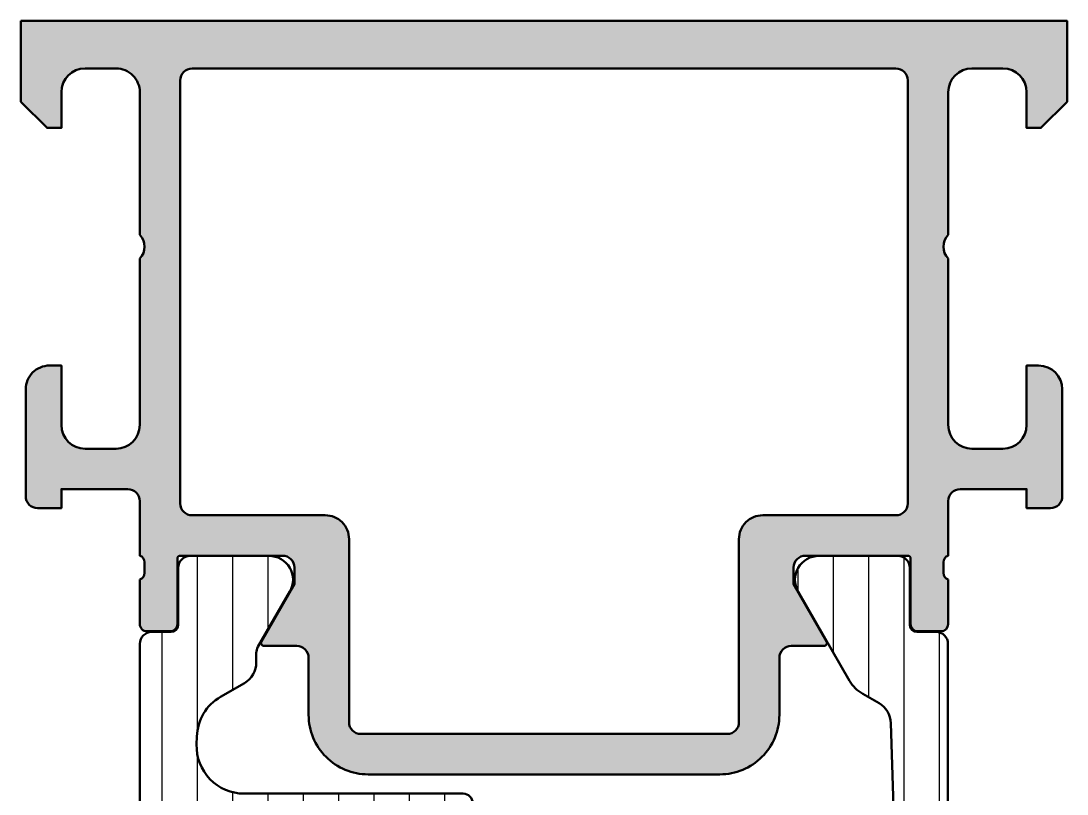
# Model space of a CAD drawing. Extents: x 0 to 69, y 0 to 85.
# Drawn here: x 0 to 44, y 52.47 to 85 of the extents above; entities that cross this region are included whole.
import ezdxf

# ---------------------------------------------------------------- set-up
doc = ezdxf.new("R2010")
doc.units = 0
for name, color, linetype, lineweight in [('0S-Alu contour', 7, 'Continuous', 50), ('0S-Alu hatch', 252, 'Continuous', 25), ('0S-Plastic contour', 254, 'Continuous', 50), ('0S-Plastic hatch', 253, 'Continuous', 25)]:
    doc.layers.add(name, color=color, linetype=linetype, lineweight=lineweight)
pattern_1 = [(90, (0, 0), (-1.4859, 0), [])]

# ---------------------------------------------------------------- blocks, each defined once
blk = doc.blocks.new('398040__6020BA65_2A83_4457_8F2D_EB3B92B0BAE5_')
at = {"layer": '0S-Alu hatch'}
h = blk.add_hatch(color=256, dxfattribs=at)
edge = h.paths.add_edge_path()
edge.add_line((-2.864e-13, 85), (-1.4232e-12, 81.60000610351605))
edge.add_line((-1.4232e-12, 81.60000610351605), (1.099998474120693, 80.50000000000014))
edge.add_line((1.099998474120693, 80.50000000000014), (1.699996948241673, 80.50000000000011))
edge.add_line((1.699996948241673, 80.50000000000011), (1.699996948241332, 82.00012054488425))
edge.add_ellipse((2.700002467839544, 82.00011502528508), major_axis=(-1.000005519613444, 0), ratio=1, start_angle=270.00031624785845, end_angle=359.99968375205344, ccw=False)
edge.add_line((2.699996948242696, 83.00012054488329), (3.999992370593784, 83.00012054488323))
edge.add_ellipse((4.000007629510403, 82.0001281744037), major_axis=(-0.9999923705959503, 0), ratio=1, start_angle=179.9991257291162, end_angle=270.0008742781925, ccw=False)
edge.add_line((4.999999999989937, 82.00011291561464), (4.999992370604416, 75.99999995296697))
edge.add_ellipse((4.475044790372344, 75.50000761257805), major_axis=(-0.7249567590133354, 0), ratio=1, start_angle=136.3947622149098, end_angle=223.6052377851352, ccw=False)
edge.add_line((4.999992370604811, 75.00001527218951), (5.00004565715727, 67.99999972534704))
edge.add_ellipse((3.999986859427732, 68.00005852307638), major_axis=(-1.000058799458022, 0), ratio=1, start_angle=90.00336866361368, end_angle=179.996631336242, ccw=False)
edge.add_line((4.00004565715622, 66.99999972534683), (2.699996829031845, 66.99999972534735))
edge.add_ellipse((2.700084345714421, 68.00008712281036), major_axis=(-1.000087401292255, 0), ratio=1, start_angle=0.0050070680665044165, end_angle=89.99498610166631, ccw=False)
edge.add_line((1.699996948240991, 67.99999972534886), (1.69999694824136, 70.50001525878903))
edge.add_line((1.69999694824136, 70.50001525878903), (1.199996948231242, 70.50001525878886))
edge.add_arc((1.199974059184862, 69.5000381462446), 0.9999771128062166, 89.99868852422922, 180.0034971356453)
edge.add_line((0.1999969482413325, 69.4999771111102), (0.2000579833977816, 64.99999972534707))
edge.add_arc((0.7000272427773595, 64.99997661371029), 0.4999692599137589, 179.9973514386468, 270.0035228322613)
edge.add_line((0.7000579833982634, 64.50000735474157), (1.700057983397468, 64.49999972534715))
edge.add_line((1.700057983397468, 64.49999972534715), (1.700057983397468, 65.29999514771066))
edge.add_line((1.700057983397468, 65.29999514771066), (4.500045657157473, 65.29999514771058))
edge.add_ellipse((4.500045657157524, 64.79999514771072), major_axis=(-0.4999999999998579, 0), ratio=1, start_angle=180, end_angle=270.0000000000059, ccw=False)
edge.add_line((5.000045657157384, 64.79999514771072), (5.000045657156929, 62.50033720962844))
edge.add_ellipse((4.921209210613878, 62.23281661763532), major_axis=(-0.2788950563274366, 0), ratio=1, start_angle=178.8354106259032, end_angle=253.5801235805063, ccw=False)
edge.add_line((5.20004665715693, 62.22714820963695), (5.20004665715693, 61.77355420963696))
edge.add_ellipse((4.921178561513758, 61.76789355015989), major_axis=(-0.2789255417371534, 0), ratio=1, start_angle=106.42459455535459, end_angle=181.1628700728881, ccw=False)
edge.add_line((5.000045657156928, 61.50035020963695), (5.000045657156929, 59.62033920962844))
edge.add_arc((5.300045657156934, 59.62033920962844), 0.3000000000000043, 180, 270.0000000000002)
edge.add_line((5.300045657156935, 59.32033920962844), (6.280019976199707, 59.32033920962844))
edge.add_arc((6.280019976199712, 59.62033920962845), 0.3000000000000043, 269.9999999999992, 360)
edge.add_line((6.580019976199716, 59.62033920962845), (6.580019976199716, 62.38033720962843))
edge.add_ellipse((6.700019976199295, 62.38033720962842), major_axis=(-0.1199999999995791, 0), ratio=1, start_angle=270.00000000000256, end_angle=360, ccw=False)
edge.add_line((6.70001997619929, 62.500337209628), (11.00000261852568, 62.50034669530624))
edge.add_ellipse((11.00001293863619, 62.00035701541654), major_axis=(-0.4999896799961939, 0), ratio=1, start_angle=179.9988173780284, end_angle=270.0011826219621, ccw=False)
edge.add_line((11.50000261852588, 62.00034669530595), (11.50000261852565, 61.30034974706417))
edge.add_line((11.50000261852565, 61.30034974706417), (10.11175798961977, 58.89582399022776))
edge.add_arc((10.23871903248034, 58.83914027023604), 0.1390401039856604, 155.9408883990601, 266.6087467658954)
edge.add_line((10.23049425670953, 58.70034364354842), (11.60000261852061, 58.70034364354841))
edge.add_ellipse((11.60000261852538, 58.20034364354854), major_axis=(-0.4999999999998721, 0), ratio=1, start_angle=180, end_angle=270.0000000005459, ccw=False)
edge.add_line((12.10000261852525, 58.20034364354854), (12.10000261852584, 55.80003967285242))
edge.add_arc((14.60000261852626, 55.8000396728522), 2.500000000000415, 180, 270.0000000000001)
edge.add_line((14.60000261852626, 53.30003967285178), (29.39988079070945, 53.30003967285211))
edge.add_arc((29.39988079070946, 55.80003967285222), 2.500000000000113, 269.9999999999998, 360)
edge.add_line((31.89988079070957, 55.80003967285222), (31.89988079070957, 58.20034364354868))
edge.add_ellipse((32.39988079070874, 58.20034364354857), major_axis=(-0.4999999999991687, 0), ratio=1, start_angle=269.99999999941866, end_angle=360, ccw=False)
edge.add_line((32.39988079071381, 58.70034364354774), (33.76938915252612, 58.70034364354774))
edge.add_arc((33.76116437675487, 58.83914027023583), 0.1390401039861504, 273.3912532342744, 384.0591116010899)
edge.add_line((33.88812541961574, 58.89582399022808), (32.49988079070949, 61.30034974706317))
edge.add_line((32.49988079070949, 61.30034974706317), (32.49988079070971, 62.00034669530556))
edge.add_ellipse((32.99987047059949, 62.00035701541648), major_axis=(-0.4999896799962792, 0), ratio=1, start_angle=-90.00118262192979, end_angle=0.0011826219716795094, ccw=False)
edge.add_line((32.99988079070971, 62.50034669530625), (37.29994720928374, 62.5003372094434))
edge.add_ellipse((37.29994720928374, 62.38038557645545), major_axis=(-0.1199516329879557, 0), ratio=1, start_angle=180, end_angle=270.0000000000034, ccw=False)
edge.add_line((37.4198988422717, 62.38038557645545), (37.41989884227171, 59.62038757645546))
edge.add_arc((37.71989884227172, 59.62038757645546), 0.3000000000000078, 180, 269.9999999999986)
edge.add_line((37.71989884227171, 59.32038757645544), (38.6998731613145, 59.32038757645544))
edge.add_arc((38.6998731613145, 59.62038757645544), 0.3000000000000043, 270, 360)
edge.add_line((38.99987316131451, 59.62038757645544), (38.9998731613145, 61.50039857646396))
edge.add_ellipse((39.07874025695769, 61.7679419169869), major_axis=(-0.2789255417371639, 0), ratio=1, start_angle=-1.1628700728853119, end_angle=73.57540544464138, ccw=False)
edge.add_line((38.7998721613145, 61.77360257646395), (38.7998721613145, 62.22719657646395))
edge.add_ellipse((39.07870960785755, 62.2328649844623), major_axis=(-0.2788950563274373, 0), ratio=1, start_angle=-73.58012358050769, end_angle=1.1645893740924862, ccw=False)
edge.add_line((38.99987316131451, 62.50038557645543), (38.9998731613153, 64.79999514771055))
edge.add_ellipse((39.49987316131544, 64.79999514771055), major_axis=(-0.500000000000135, 0), ratio=1, start_angle=270.00000000000324, end_angle=360, ccw=False)
edge.add_line((39.4998731613154, 65.29999514771069), (42.29986083507475, 65.29999514771077))
edge.add_line((42.29986083507475, 65.29999514771077), (42.29986083507475, 64.49999972534715))
edge.add_line((42.29986083507475, 64.49999972534715), (43.29986083507475, 64.50000735474154))
edge.add_arc((43.29989157569523, 64.99997661370998), 0.4999692599134721, 269.9964771677871, 360.0026485613531)
edge.add_line((43.79986083507453, 64.999999725347), (43.79992187023077, 69.49999972534692))
edge.add_arc((42.79983439966161, 69.49991225477811), 1.000087474394374, 0.0050112559646679, 89.99498874390596)
edge.add_line((42.79992187023077, 70.49999972534727), (42.29992187023078, 70.49999972534727))
edge.add_line((42.29992187023078, 70.49999972534727), (42.29992187023066, 67.9999997253475))
edge.add_ellipse((41.29983447275747, 68.00008712280992), major_axis=(-1.000087401292012, 0), ratio=1, start_angle=90.00501389832652, end_angle=179.994992931788, ccw=False)
edge.add_line((41.29992198943992, 66.99999972534715), (39.99987316131541, 66.99999972534738))
edge.add_ellipse((39.99993195904422, 68.0000585230764), major_axis=(-1.000058799457524, 0), ratio=1, start_angle=0.0033686637580103707, end_angle=89.99663133636778, ccw=False)
edge.add_line((38.99987316131518, 67.99999972534539), (38.99987316131518, 74.99999972534727))
edge.add_ellipse((39.52471250163372, 75.49999972534727), major_axis=(-0.7248836686986376, 0), ratio=1, start_angle=-43.611576736303675, end_angle=43.611576736303675, ccw=False)
edge.add_line((38.99987316131518, 75.99999972534727), (38.99987316131529, 82.00043483925435))
edge.add_ellipse((39.99992797000294, 82.00038766035017), major_axis=(-1.000054809800514, 0), ratio=1, start_angle=270.0031401344282, end_angle=359.997296995918, ccw=False)
edge.add_line((39.99987316131435, 83.00044246864876), (41.29992198944009, 83.00044246864852))
edge.add_ellipse((41.29983554382432, 82.0003561415644), major_axis=(-1.000086330820219, 0), ratio=1, start_angle=180.0053828449331, end_angle=269.9950474586097, ccw=False)
edge.add_line((42.299921870231, 82.00045009804211), (42.29992187023066, 80.49999257278967))
edge.add_line((42.29992187023066, 80.49999257278967), (42.89989745616896, 80.49999257278986))
edge.add_line((42.89989745616896, 80.49999257278986), (43.9998730468788, 81.59996792030879))
edge.add_line((43.9998730468788, 81.59996792030879), (43.99987304687894, 85.00000000000033))
edge.add_line((43.99987304687894, 85.00000000000033), (-2.842e-13, 85))
edge = h.paths.add_edge_path()
edge.add_ellipse((7.199995422595177, 82.50000305175816), major_axis=(-0.5000000002325466, 0), ratio=1, start_angle=269.99825147215273, end_angle=360, ccw=False)
edge.add_line((7.200010681379181, 83.00000305175784), (36.7998579025263, 83.00000305175809))
edge.add_ellipse((36.79985516165834, 82.50000031089014), major_axis=(-0.500002740875468, 0), ratio=1, start_angle=180.0003140784808, end_angle=269.9996859213895, ccw=False)
edge.add_line((37.2998579025263, 82.50000305175763), (37.29985790252607, 64.70034974706374))
edge.add_ellipse((36.7998579025259, 64.70034974706374), major_axis=(-0.5000000000001706, 0), ratio=1, start_angle=90.00000000000648, end_angle=180, ccw=False)
edge.add_line((36.79985790252596, 64.20034974706357), (31.19988536834631, 64.20034974706414))
edge.add_arc((31.19988332118248, 63.20035179422808), 0.9999979528381494, 89.99988270591233, 180.0001172937092)
edge.add_line((30.19988536834643, 63.20034974706402), (30.19986248016272, 55.49999694824267))
edge.add_ellipse((29.69985174797916, 55.50003819936842), major_axis=(-0.5000107338851818, 0), ratio=1, start_angle=90.00210403669172, end_angle=179.99527307066, ccw=False)
edge.add_line((29.69987010955725, 55.00002746582038), (14.30001329967825, 55.00002746582048))
edge.add_ellipse((14.30003166125646, 55.50003819936842), major_axis=(-0.5000107338850684, 0), ratio=1, start_angle=0.004726929340108654, end_angle=89.99789596329549, ccw=False)
edge.add_line((13.80002092907301, 55.49999694824226), (13.79999804088919, 63.20034974707034))
edge.add_arc((12.80000008805296, 63.20035179422757), 0.99999795283832, 359.9998827062908, 450.0001172940974)
edge.add_line((12.79999804088896, 64.2003497470638), (7.19999542236229, 64.2003497470638))
edge.add_ellipse((7.199995422362404, 64.70034974706368), major_axis=(-0.4999999999998864, 0), ratio=1, start_angle=0, end_angle=89.99999999998698, ccw=False)
edge.add_line((6.699995422362517, 64.70034974706368), (6.699995422362631, 82.50000305175816))
at = {"layer": '0S-Alu contour', "color": 7}
for points in [[(-2.864e-13, 85), (-1.4232e-12, 81.60000610351605), (1.099998474120693, 80.50000000000014), (1.699996948241673, 80.50000000000011), (1.699996948241332, 82.00012054488425)], [(42.299921870231, 82.00045009804211), (42.29992187023066, 80.49999257278967), (42.89989745616896, 80.49999257278986), (43.9998730468788, 81.59996792030879), (43.99987304687894, 85.00000000000033), (-2.864e-13, 85)], [(2.699996948242696, 83.00012054488329), (3.999992370593784, 83.00012054488323)], [(7.200010681379181, 83.00000305175784), (36.7998579025263, 83.00000305175809)], [(39.99987316131435, 83.00044246864876), (41.29992198944009, 83.00044246864852)], [(6.699995422362517, 64.70034974706368), (6.699995422362631, 82.50000305175816)], [(37.2998579025263, 82.50000305175763), (37.29985790252607, 64.70034974706374)], [(4.999999999989937, 82.00011291561464), (4.999992370604416, 75.99999995296697)], [(38.99987316131518, 75.99999972534727), (38.99987316131529, 82.00043483925435)], [(4.999992370604811, 75.00001527218951), (5.00004565715727, 67.99999972534704)], [(38.99987316131518, 67.99999972534539), (38.99987316131518, 74.99999972534727)], [(1.699996948240991, 67.99999972534886), (1.69999694824136, 70.50001525878903), (1.199996948231242, 70.50001525878886)], [(42.79992187023077, 70.49999972534727), (42.29992187023078, 70.49999972534727), (42.29992187023066, 67.9999997253475)], [(0.1999969482413325, 69.4999771111102), (0.2000579833977816, 64.99999972534707)], [(43.79986083507453, 64.999999725347), (43.79992187023077, 69.49999972534692)], [(4.00004565715622, 66.99999972534683), (2.699996829031845, 66.99999972534735)], [(41.29992198943992, 66.99999972534715), (39.99987316131541, 66.99999972534738)], [(0.7000579833982634, 64.50000735474157), (1.700057983397468, 64.49999972534715), (1.700057983397468, 65.29999514771066), (4.500045657157473, 65.29999514771058)], [(39.4998731613154, 65.29999514771069), (42.29986083507475, 65.29999514771077), (42.29986083507475, 64.49999972534715), (43.29986083507475, 64.50000735474154)], [(5.000045657157384, 64.79999514771072), (5.000045657156929, 62.50033720962844)], [(38.99987316131451, 62.50038557645543), (38.9998731613153, 64.79999514771055)], [(12.79999804088896, 64.2003497470638), (7.19999542236229, 64.2003497470638)], [(36.79985790252596, 64.20034974706357), (31.19988536834631, 64.20034974706414)], [(13.80002092907301, 55.49999694824226), (13.79999804088919, 63.20034974707034)], [(30.19988536834643, 63.20034974706402), (30.19986248016272, 55.49999694824267)], [(6.70001997619929, 62.500337209628), (11.00000261852568, 62.50034669530624)], [(32.99988079070971, 62.50034669530625), (37.29994720928374, 62.5003372094434)], [(5.20004665715693, 62.22714820963695), (5.20004665715693, 61.77355420963696)], [(6.580019976199716, 59.62033920962845), (6.580019976199716, 62.38033720962843)], [(37.4198988422717, 62.38038557645545), (37.41989884227171, 59.62038757645546)], [(38.7998721613145, 61.77360257646395), (38.7998721613145, 62.22719657646395)], [(11.50000261852588, 62.00034669530595), (11.50000261852565, 61.30034974706417), (10.11175798961977, 58.89582399022776)], [(33.88812541961574, 58.89582399022808), (32.49988079070949, 61.30034974706317), (32.49988079070971, 62.00034669530556)], [(5.000045657156928, 61.50035020963695), (5.000045657156929, 59.62033920962844)], [(38.99987316131451, 59.62038757645544), (38.9998731613145, 61.50039857646396)], [(5.300045657156935, 59.32033920962844), (6.280019976199707, 59.32033920962844)], [(37.71989884227171, 59.32038757645544), (38.6998731613145, 59.32038757645544)], [(10.23049425670953, 58.70034364354842), (11.60000261852061, 58.70034364354841)], [(32.39988079071381, 58.70034364354774), (33.76938915252612, 58.70034364354774)], [(12.10000261852525, 58.20034364354854), (12.10000261852584, 55.80003967285242)], [(31.89988079070957, 55.80003967285222), (31.89988079070957, 58.20034364354868)], [(29.69987010955725, 55.00002746582038), (14.30001329967825, 55.00002746582048)], [(14.60000261852626, 53.30003967285178), (29.39988079070945, 53.30003967285211)]]:
    blk.add_lwpolyline(points, dxfattribs=at)
at = {"layer": '0S-Alu contour', "color": 7, "extrusion": (0, 0, -1)}
for centre, radius, start, end in [((-2.700002467839544, 82.00011502528508), 1.000005519613444, 0.0003162479465275, 89.99968375214156), ((-4.000007629510403, 82.0001281744037), 0.9999923705959503, 89.99912572180752, 180.0008742708838), ((-7.199995422595177, 82.50000305175816), 0.5000000002325466, 0, 90.00174852784727), ((-36.79985516165834, 82.50000031089014), 0.500002740875468, 90.00031407861044, 179.9996859215192), ((-39.99992797000294, 82.00038766035017), 1.000054809800514, 0.0027030040819815, 89.9968598655718), ((-41.29983554382432, 82.0003561415644), 1.000086330820219, 90.00495254139032, 179.9946171550669), ((-4.475044790372344, 75.50000761257805), 0.7249567590133354, 136.3947622148648, 223.6052377850902), ((-39.52471250163372, 75.49999972534727), 0.7248836686986376, 316.3884232636963, 43.61157673630372), ((-2.700084345714421, 68.00008712281036), 1.000087401292255, 270.0050138983338, 359.9949929319335), ((-3.999986859427732, 68.00005852307638), 1.000058799458022, 180.003368663758, 269.9966313363863), ((-39.99993195904422, 68.0000585230764), 1.000058799457524, 270.0033686636322, 359.996631336242), ((-41.29983447275747, 68.00008712280992), 1.000087401292012, 180.0050070682121, 269.9949861016735), ((-4.500045657157524, 64.79999514771072), 0.4999999999998579, 89.9999999999941, 180), ((-39.49987316131544, 64.79999514771055), 0.500000000000135, 0, 89.99999999999675), ((-7.199995422362404, 64.70034974706368), 0.4999999999998864, 270.000000000013, 0), ((-36.7998579025259, 64.70034974706374), 0.5000000000001706, 180, 269.9999999999935), ((-4.921209210613878, 62.23281661763532), 0.2788950563274366, 106.4198764194937, 181.1645893740969), ((-6.700019976199295, 62.38033720962842), 0.1199999999995791, 0, 89.99999999999746), ((-11.00001293863619, 62.00035701541654), 0.4999896799961939, 89.99881737803791, 180.0011826219717), ((-32.99987047059949, 62.00035701541648), 0.4999896799962792, 359.9988173780283, 90.00118262192973), ((-37.29994720928374, 62.38038557645545), 0.1199516329879557, 89.99999999999662, 180), ((-39.07870960785755, 62.2328649844623), 0.2788950563274373, 358.8354106259075, 73.58012358050784), ((-4.921178561513758, 61.76789355015989), 0.2789255417371534, 178.8371299271119, 253.5754054446454), ((-39.07874025695769, 61.7679419169869), 0.2789255417371639, 286.4245945553586, 1.162870072885284), ((-11.60000261852538, 58.20034364354854), 0.4999999999998721, 89.99999999945408, 180), ((-32.39988079070874, 58.20034364354857), 0.4999999999991687, 0, 90.00000000058134), ((-14.30003166125646, 55.50003819936842), 0.5000107338850684, 270.0021040367046, 359.9952730706599), ((-29.69985174797916, 55.50003819936842), 0.5000107338851818, 180.0047269293401, 269.9978959633083)]:
    blk.add_arc(centre, radius, start, end, dxfattribs=at)
at = {"layer": '0S-Alu contour', "color": 7}
for centre, radius, start, end in [((1.199974059184862, 69.5000381462446), 0.9999771128062166, 89.99868852422922, 180.0034971356453), ((42.79983439966161, 69.49991225477811), 1.000087474394374, 0.0050112559646679, 89.99498874390596), ((0.7000272427773595, 64.99997661371029), 0.4999692599137589, 179.9973514386468, 270.0035228322613), ((43.29989157569523, 64.99997661370998), 0.4999692599134721, 269.9964771677871, 0.0026485613531484), ((12.80000008805296, 63.20035179422757), 0.99999795283832, 359.9998827062908, 90.00011729409745), ((31.19988332118248, 63.20035179422808), 0.9999979528381494, 89.99988270591233, 180.0001172937092), ((5.300045657156934, 59.62033920962844), 0.3000000000000043, 180, 270.0000000000002), ((6.280019976199712, 59.62033920962845), 0.3000000000000043, 269.9999999999992, 0), ((37.71989884227172, 59.62038757645546), 0.3000000000000078, 180, 269.9999999999986), ((38.6998731613145, 59.62038757645544), 0.3000000000000043, 270, 0), ((10.23871903248034, 58.83914027023604), 0.1390401039856604, 155.9408883990601, 266.6087467658954), ((33.76116437675487, 58.83914027023583), 0.1390401039861504, 273.3912532342744, 24.05911160108992), ((14.60000261852626, 55.8000396728522), 2.500000000000415, 180, 270.0000000000001), ((29.39988079070946, 55.80003967285222), 2.500000000000113, 269.9999999999998, 0)]:
    blk.add_arc(centre, radius, start, end, dxfattribs=at)
blk = doc.blocks.new('284163__F0127021_EF2B_4095_845A_8670857A1B59___9968246D_8E7E_4CDA_9876_4499AE1CEB88_')
at = {"layer": '0S-Plastic hatch'}
h = blk.add_hatch(dxfattribs=at)
h.set_pattern_fill('ANSI31', color=256, scale=0.4680000000000001, angle=45, style=0)
h.set_pattern_definition(pattern_1)
edge = h.paths.add_edge_path()
edge.add_line((4.999999865729204, 58.79000252316285), (4.999999865729233, 26.20999652316279))
edge.add_arc((5.499999865729233, 26.20999652316279), 0.5, 180, 270.000000000008)
edge.add_line((5.499999865729302, 25.7099965231628), (6.320332538986775, 25.70999652316291))
edge.add_ellipse((6.320332538986773, 25.40999652316284), major_axis=(-0.3000000000000718, 0), ratio=1, start_angle=180, end_angle=269.99999999999955, ccw=False)
edge.add_line((6.620332538986843, 25.4099965231629), (6.619997909680677, 23.00999814022659))
edge.add_arc((7.119993887119363, 23.0099955006016), 0.4999959774456543, 179.9996975182267, 270.0003024811965)
edge.add_line((7.119996526744529, 22.50999952316291), (10.43515921356069, 22.50999952316291))
edge.add_arc((10.44703665664057, 23.50992898384783), 0.9999999999998763, 269.3194566383534, 389.9999965993499)
edge.add_line((11.31306209010117, 24.00992893244696), (9.96698714899888, 26.34139944080403))
edge.add_ellipse((10.39999986572923, 26.59139941510356), major_axis=(-0.4999999999999647, 0), ratio=1, start_angle=0, end_angle=29.999996599342182, ccw=False)
edge.add_line((9.899999865729272, 26.59139941510356), (9.899999865729239, 26.81001225224292))
edge.add_ellipse((10.09999986572921, 26.81001225224294), major_axis=(-0.1999999999999709, 0), ratio=1, start_angle=269.9999999999949, end_angle=360, ccw=False)
edge.add_line((10.09999986572923, 27.01001225224291), (18.59999986572925, 27.01001225224285))
edge.add_arc((18.59999986572927, 27.41001225224284), 0.3999999999999915, 269.999999999998, 449.9999999999979)
edge.add_line((18.59999986572928, 27.81001225224283), (16.59999986572934, 27.81001225224287))
edge.add_ellipse((16.59999986572936, 28.11001225224292), major_axis=(-0.3000000000000575, 0), ratio=1, start_angle=0, end_angle=89.99999999999733, ccw=False)
edge.add_line((16.2999998657293, 28.11001225224292), (16.29999986572921, 28.31001225224295))
edge.add_arc((15.99999986572925, 28.31001225224295), 0.2999999999999687, 0, 180)
edge.add_line((15.69999986572928, 28.31001225224295), (15.69999986572936, 28.11001225224305))
edge.add_ellipse((15.3999998657292, 28.11001225224297), major_axis=(-0.3000000000001641, 0), ratio=1, start_angle=90.00000000001262, end_angle=180, ccw=False)
edge.add_line((15.39999986572927, 27.81001225224281), (11.89999986572926, 27.81001225224289))
edge.add_ellipse((11.89999986572928, 28.11001225224292), major_axis=(-0.300000000000022, 0), ratio=1, start_angle=0, end_angle=89.99999999999773, ccw=False)
edge.add_line((11.59999986572925, 28.11001225224292), (11.59999986572914, 28.31001225224295))
edge.add_arc((11.29999986572916, 28.31001225224295), 0.2999999999999829, 0, 180)
edge.add_line((10.99999986572917, 28.31001225224295), (10.99999986572926, 28.11001225224299))
edge.add_ellipse((10.69999986572923, 28.11001225224294), major_axis=(-0.3000000000000256, 0), ratio=1, start_angle=90.00000000000807, end_angle=180, ccw=False)
edge.add_line((10.69999986572928, 27.81001225224292), (9.53589825052883, 27.81001225224295))
edge.add_ellipse((9.53589825052883, 28.01001225187438), major_axis=(-0.1999999996314337, 0), ratio=1, start_angle=59.999999999992326, end_angle=89.99999999999949, ccw=False)
edge.add_line((9.435898250713091, 27.8368071714367), (8.399095767422365, 28.43540523526808))
edge.add_ellipse((9.399095601993386, 30.16745612942993), major_axis=(-1.999999992277225, 0), ratio=1, start_angle=1.7229977105125158, end_angle=60.000005344612816, ccw=False)
edge.add_line((7.399999865729266, 30.10732122808704), (7.005380435765298, 42.13201461477187))
edge.add_ellipse((16.99999986570476, 42.46001225224361), major_axis=(-9.999999999975527, 0), ratio=1, start_angle=-1.8796251589934059, end_angle=1.8796251589981807, ccw=False)
edge.add_line((7.005380435765269, 42.78800988971453), (7.263154787083334, 50.7228120159902))
edge.add_ellipse((8.262616730079731, 50.69001225224301), major_axis=(-1.000000000000001, 0), ratio=1, start_angle=269.9999999999992, end_angle=358.12037484100546, ccw=False)
edge.add_line((8.262616730079746, 51.69001225224301), (10.69999986572928, 51.69001225224292))
edge.add_ellipse((10.69999986572929, 51.39001225224294), major_axis=(-0.2999999999999758, 0), ratio=1, start_angle=180, end_angle=270.000000000001, ccw=False)
edge.add_line((10.99999986572926, 51.39001225224298), (10.99999986572923, 51.19001225224295))
edge.add_arc((11.29999986572921, 51.19001225224293), 0.2999999999999829, 180, 360)
edge.add_line((11.5999998657292, 51.19001225224291), (11.5999998657292, 51.39001225224292))
edge.add_ellipse((11.89999986572914, 51.39001225224293), major_axis=(-0.2999999999999474, 0), ratio=1, start_angle=269.99999999999864, end_angle=360, ccw=False)
edge.add_line((11.89999986572915, 51.69001225224288), (15.39999986572941, 51.69001225224294))
edge.add_ellipse((15.39999986572941, 51.39001225224301), major_axis=(-0.299999999999919, 0), ratio=1, start_angle=180, end_angle=269.99999999999966, ccw=False)
edge.add_line((15.69999986572933, 51.39001225224303), (15.69999986572925, 51.19001225224291))
edge.add_arc((15.99999986572925, 51.19001225224292), 0.2999999999999989, 180, 360)
edge.add_line((16.29999986572925, 51.19001225224295), (16.2999998657293, 51.39001225224293))
edge.add_ellipse((16.59999986572927, 51.39001225224296), major_axis=(-0.2999999999999723, 0), ratio=1, start_angle=270.00000000000273, end_angle=360, ccw=False)
edge.add_line((16.59999986572926, 51.69001225224294), (18.59999986572926, 51.69001225224292))
edge.add_arc((18.59999986572926, 52.09001225224291), 0.3999999999999915, 270, 450)
edge.add_line((18.59999986572926, 52.4900122522429), (9.387861278028918, 52.49001225224285))
edge.add_ellipse((9.387861278028886, 54.49001225224287), major_axis=(-2.000000000000021, 0), ratio=1, start_angle=-1.8796251589948838, end_angle=90.00000000000091, ccw=False)
edge.add_line((7.388937392036075, 54.55561177973726), (7.39999986572921, 54.89270327639855))
edge.add_ellipse((9.399095609712665, 54.83256837482354), major_axis=(-2.000000000000051, 0), ratio=1, start_angle=299.99999465538883, end_angle=358.2770022894899, ccw=False)
edge.add_line((8.399095771280184, 56.56461927567352), (9.399999784945475, 57.14249134873941))
edge.add_arc((8.899999865729173, 58.00851679916437), 1.000000000000034, 299.9999946553925, 360)
edge.add_line((9.899999865729209, 58.0085167991644), (9.89999986572927, 58.40859963122224))
edge.add_ellipse((10.39999986572925, 58.40859963122217), major_axis=(-0.4999999999999823, 0), ratio=1, start_angle=330.0000034006561, end_angle=360, ccw=False)
edge.add_line((9.966987148998887, 58.65859960552171), (11.31306209010128, 60.9900701138788))
edge.add_arc((10.44703665664067, 61.49007006247796), 0.9999999999999021, 330.0000034006489, 450.6805433616456)
edge.add_line((10.43515921356081, 62.48999952316291), (7.119996526744409, 62.48999952316291))
edge.add_arc((7.119993887119246, 61.99000354572411), 0.499995977445768, 89.99969751880383, 180.0003024817733)
edge.add_line((6.619997909680446, 61.99000090609911), (6.62033253898673, 59.59000252316286))
edge.add_ellipse((6.320332538986723, 59.59000252316286), major_axis=(-0.3000000000000069, 0), ratio=1, start_angle=90.00000000001091, end_angle=180, ccw=False)
edge.add_line((6.32033253898678, 59.29000252316285), (5.4999998657292, 59.29000252316285))
edge.add_arc((5.499999865729202, 58.79000252316285), 0.5, 90.0000000000003, 180)
at = {"layer": '0S-Plastic contour', "color": 7}
for points in [[(10.43515921356081, 62.48999952316291), (7.119996526744409, 62.48999952316291)], [(6.619997909680446, 61.99000090609911), (6.62033253898673, 59.59000252316286)], [(9.966987148998887, 58.65859960552171), (11.31306209010128, 60.9900701138788)], [(6.32033253898678, 59.29000252316285), (5.4999998657292, 59.29000252316285)], [(4.999999865729204, 58.79000252316285), (4.999999865729233, 26.20999652316279)], [(9.899999865729209, 58.0085167991644), (9.89999986572927, 58.40859963122224)], [(8.399095771280184, 56.56461927567352), (9.399999784945475, 57.14249134873941)], [(7.388937392036075, 54.55561177973726), (7.39999986572921, 54.89270327639855)], [(18.59999986572926, 52.4900122522429), (9.387861278028918, 52.49001225224285)], [(8.262616730079746, 51.69001225224301), (10.69999986572928, 51.69001225224292)], [(11.89999986572915, 51.69001225224288), (15.39999986572941, 51.69001225224294)], [(16.59999986572926, 51.69001225224294), (18.59999986572926, 51.69001225224292)], [(10.99999986572926, 51.39001225224298), (10.99999986572923, 51.19001225224295)], [(11.5999998657292, 51.19001225224291), (11.5999998657292, 51.39001225224292)], [(15.69999986572933, 51.39001225224303), (15.69999986572925, 51.19001225224291)], [(16.29999986572925, 51.19001225224295), (16.2999998657293, 51.39001225224293)], [(7.005380435765269, 42.78800988971453), (7.263154787083334, 50.7228120159902)], [(7.399999865729266, 30.10732122808704), (7.005380435765298, 42.13201461477187)], [(9.435898250713091, 27.8368071714367), (8.399095767422365, 28.43540523526808)], [(10.99999986572917, 28.31001225224295), (10.99999986572926, 28.11001225224299)], [(11.59999986572925, 28.11001225224292), (11.59999986572914, 28.31001225224295)], [(15.69999986572928, 28.31001225224295), (15.69999986572936, 28.11001225224305)], [(16.2999998657293, 28.11001225224292), (16.29999986572921, 28.31001225224295)], [(10.69999986572928, 27.81001225224292), (9.53589825052883, 27.81001225224295)], [(15.39999986572927, 27.81001225224281), (11.89999986572926, 27.81001225224289)], [(18.59999986572928, 27.81001225224283), (16.59999986572934, 27.81001225224287)], [(10.09999986572923, 27.01001225224291), (18.59999986572925, 27.01001225224285)], [(9.899999865729272, 26.59139941510356), (9.899999865729239, 26.81001225224292)], [(11.31306209010117, 24.00992893244696), (9.96698714899888, 26.34139944080403)], [(5.499999865729302, 25.7099965231628), (6.320332538986775, 25.70999652316291)], [(6.620332538986843, 25.4099965231629), (6.619997909680677, 23.00999814022659)], [(7.119996526744529, 22.50999952316291), (10.43515921356069, 22.50999952316291)]]:
    blk.add_lwpolyline(points, dxfattribs=at)
for centre, radius, start, end in [((7.119993887119246, 61.99000354572411), 0.499995977445768, 89.99969751880383, 180.0003024817733), ((10.44703665664067, 61.49007006247796), 0.9999999999999021, 330.0000034006489, 90.6805433616456), ((5.499999865729202, 58.79000252316285), 0.5, 90.0000000000003, 180), ((8.899999865729173, 58.00851679916437), 1.000000000000034, 299.9999946553925, 0), ((18.59999986572926, 52.09001225224291), 0.3999999999999915, 270, 90), ((11.29999986572921, 51.19001225224293), 0.2999999999999829, 180, 0), ((15.99999986572925, 51.19001225224292), 0.2999999999999989, 180, 0), ((11.29999986572916, 28.31001225224295), 0.2999999999999829, 0, 180), ((15.99999986572925, 28.31001225224295), 0.2999999999999687, 0, 180), ((18.59999986572927, 27.41001225224284), 0.3999999999999915, 269.999999999998, 89.99999999999797), ((5.499999865729233, 26.20999652316279), 0.5, 180, 270.000000000008), ((10.44703665664057, 23.50992898384783), 0.9999999999998763, 269.3194566383534, 29.99999659934991), ((7.119993887119363, 23.0099955006016), 0.4999959774456543, 179.9996975182267, 270.0003024811965)]:
    blk.add_arc(centre, radius, start, end, dxfattribs=at)
at = {"layer": '0S-Plastic contour', "color": 7, "extrusion": (0, 0, -1)}
for centre, radius, start, end in [((-6.320332538986723, 59.59000252316286), 0.3000000000000069, 180, 269.9999999999891), ((-10.39999986572925, 58.40859963122217), 0.4999999999999823, 0, 29.99999659934387), ((-9.399095609712665, 54.83256837482354), 2.000000000000051, 1.722997710510139, 60.00000534461115), ((-9.387861278028886, 54.49001225224287), 2.000000000000021, 269.9999999999991, 1.879625158994947), ((-8.262616730079731, 50.69001225224301), 1.000000000000001, 1.879625158994559, 90.00000000000081), ((-10.69999986572929, 51.39001225224294), 0.2999999999999758, 89.99999999999898, 180), ((-11.89999986572914, 51.39001225224293), 0.2999999999999474, 0, 90.00000000000136), ((-15.39999986572941, 51.39001225224301), 0.299999999999919, 90.00000000000033, 180), ((-16.59999986572927, 51.39001225224296), 0.2999999999999723, 0, 89.99999999999729), ((-16.99999986570476, 42.46001225224361), 9.999999999975527, 358.1203748410018, 1.879625158993395), ((-9.399095601993386, 30.16745612942993), 1.999999992277225, 299.9999946553872, 358.2770022894875), ((-9.53589825052883, 28.01001225187438), 0.1999999996314337, 270.0000000000005, 300.0000000000077), ((-10.69999986572923, 28.11001225224294), 0.3000000000000256, 180, 269.9999999999919), ((-11.89999986572928, 28.11001225224292), 0.300000000000022, 270.0000000000023, 0), ((-15.3999998657292, 28.11001225224297), 0.3000000000001641, 180, 269.9999999999874), ((-16.59999986572936, 28.11001225224292), 0.3000000000000575, 270.0000000000027, 0), ((-10.09999986572921, 26.81001225224294), 0.1999999999999709, 0, 90.00000000000509), ((-10.39999986572923, 26.59139941510356), 0.4999999999999647, 330.0000034006578, 0), ((-6.320332538986773, 25.40999652316284), 0.3000000000000718, 90.00000000000048, 180)]:
    blk.add_arc(centre, radius, start, end, dxfattribs=at)
blk = doc.blocks.new('284163__A2E0AC83_CE39_4B35_BEDA_80C797DD749A___E6079332_5B44_42F8_BAF4_52FFD1F32479_')
at = {"layer": '0S-Plastic hatch'}
h = blk.add_hatch(dxfattribs=at)
h.set_pattern_fill('ANSI31', color=256, scale=0.4680000000000001, angle=45, style=0)
h.set_pattern_definition(pattern_1)
edge = h.paths.add_edge_path()
edge.add_line((38.99000120471411, 58.7899998442533), (38.98999852674425, 26.20999652410211))
edge.add_ellipse((38.49000120471393, 26.20999384519286), major_axis=(-0.4999973220374942, 0), ratio=1, start_angle=89.99969301797529, end_angle=180.000306982385, ccw=False)
edge.add_line((38.48999852580474, 25.70999652316254), (37.67966719247161, 25.70999652316266))
edge.add_arc((37.67966719247161, 25.40999652316259), 0.3000000000000682, 90, 180)
edge.add_line((37.37966719247154, 25.40999652316259), (37.38000182177771, 23.00999814022635))
edge.add_ellipse((36.88000584433901, 23.00999550060138), major_axis=(-0.4999959774456685, 0), ratio=1, start_angle=89.99969751880508, end_angle=180.0003024817733, ccw=False)
edge.add_line((36.88000320471386, 22.50999952316268), (33.56484051789769, 22.50999952316266))
edge.add_ellipse((33.55296307481783, 23.50992898384758), major_axis=(-0.9999999999998728, 0), ratio=1, start_angle=-29.999996599349686, end_angle=90.68054336164568, ccw=False)
edge.add_line((32.68693764135723, 24.00992893244671), (34.85390116987824, 27.76322037645423))
edge.add_ellipse((36.15293932006789, 27.01322045355585), major_axis=(-1.499999999998574, 0), ratio=1, start_angle=299.9950461054335, end_angle=330.0000034006368, ccw=False)
edge.add_line((35.40305164000702, 28.31232340070386), (36.09105272562741, 28.70946170225892))
edge.add_arc((35.59112760558603, 29.57553033369145), 0.9999999999998941, 299.995046105458, 358.0947021428511)
edge.add_line((36.5905747515599, 29.54228274123006), (36.97201675813736, 43.59999952222252))
edge.add_line((36.97201675813736, 43.59999952222252), (36.5905747515599, 55.45771630509505))
edge.add_arc((35.59112760558573, 55.42446871263348), 1.000000000000219, 1.905297857157948, 60.00495389455553)
edge.add_line((36.09105272562707, 56.29053734406641), (35.40305164000702, 56.68767564562141))
edge.add_ellipse((36.15293932006885, 57.98677859277027), major_axis=(-1.499999999999789, 0), ratio=1, start_angle=29.99999659935372, end_angle=60.00495389455108, ccw=False)
edge.add_line((34.85390116987802, 57.2367786698715), (32.6869376413571, 60.99007011387856))
edge.add_ellipse((33.55296307481771, 61.49007006247773), major_axis=(-0.9999999999998948, 0), ratio=1, start_angle=-90.68054336164658, end_angle=29.999996599351903, ccw=False)
edge.add_line((33.56484051789758, 62.48999952316267), (36.88000320471398, 62.48999952316267))
edge.add_ellipse((36.88000584433915, 61.99000354572388), major_axis=(-0.4999959774457538, 0), ratio=1, start_angle=179.9996975194317, end_angle=270.0003024811981, ccw=False)
edge.add_line((37.38000182177794, 61.99000090610418), (37.37966719247166, 59.59000252316262))
edge.add_arc((37.67966719247166, 59.59000252316261), 0.2999999999999971, 180, 269.9999999999919)
edge.add_line((37.67966719247161, 59.29000252316261), (38.48999852580485, 59.29000252316261))
edge.add_ellipse((38.49000120472844, 58.79000252317695), major_axis=(-0.499999999992845, 0), ratio=1, start_angle=179.9996930188024, end_angle=270.0003069820302, ccw=False)
at = {"layer": '0S-Plastic contour', "color": 7}
for points in [[(33.56484051789758, 62.48999952316267), (36.88000320471398, 62.48999952316267)], [(37.38000182177794, 61.99000090610418), (37.37966719247166, 59.59000252316262)], [(34.85390116987802, 57.2367786698715), (32.6869376413571, 60.99007011387856)], [(37.67966719247161, 59.29000252316261), (38.48999852580485, 59.29000252316261)], [(38.99000120471411, 58.7899998442533), (38.98999852674425, 26.20999652410211)], [(36.09105272562707, 56.29053734406641), (35.40305164000702, 56.68767564562141)], [(36.5905747515599, 29.54228274123006), (36.97201675813736, 43.59999952222252), (36.5905747515599, 55.45771630509505)], [(35.40305164000702, 28.31232340070386), (36.09105272562741, 28.70946170225892)], [(32.68693764135723, 24.00992893244671), (34.85390116987824, 27.76322037645423)], [(38.48999852580474, 25.70999652316254), (37.67966719247161, 25.70999652316266)], [(37.37966719247154, 25.40999652316259), (37.38000182177771, 23.00999814022635)], [(36.88000320471386, 22.50999952316268), (33.56484051789769, 22.50999952316266)]]:
    blk.add_lwpolyline(points, dxfattribs=at)
at = {"layer": '0S-Plastic contour', "color": 7, "extrusion": (0, 0, -1)}
for centre, radius, start, end in [((-33.55296307481771, 61.49007006247773), 0.9999999999998948, 330.0000034006481, 90.68054336164656), ((-36.88000584433915, 61.99000354572388), 0.4999959774457538, 89.99969751880191, 180.0003024805684), ((-38.49000120472844, 58.79000252317695), 0.499999999992845, 89.99969301796976, 180.0003069811977), ((-36.15293932006885, 57.98677859277027), 1.49999999999979, 299.995046105449, 330.0000034006463), ((-36.15293932006789, 27.01322045355585), 1.499999999998574, 29.99999659936324, 60.00495389456648), ((-38.49000120471393, 26.20999384519286), 0.4999973220374942, 179.999693017615, 270.0003069820247), ((-33.55296307481783, 23.50992898384758), 0.9999999999998728, 269.3194566383543, 29.99999659934975), ((-36.88000584433901, 23.00999550060138), 0.4999959774456685, 179.9996975182267, 270.0003024811949)]:
    blk.add_arc(centre, radius, start, end, dxfattribs=at)
at = {"layer": '0S-Plastic contour', "color": 7}
for centre, radius, start, end in [((37.67966719247166, 59.59000252316261), 0.2999999999999971, 180, 269.9999999999919), ((35.59112760558573, 55.42446871263348), 1.000000000000219, 1.905297857157948, 60.00495389455553), ((35.59112760558603, 29.57553033369145), 0.9999999999998941, 299.995046105458, 358.0947021428511), ((37.67966719247161, 25.40999652316259), 0.3000000000000682, 90, 180)]:
    blk.add_arc(centre, radius, start, end, dxfattribs=at)
blk = doc.blocks.new('371200__D94B46A4_E239_4B35_B24B_F6D138A64EEF_')
at = {"layer": '0S-Alu contour', "color": 7}
blk.add_blockref('398040__6020BA65_2A83_4457_8F2D_EB3B92B0BAE5_', (0, 0), dxfattribs=at)
at = {"layer": '0S-Plastic contour', "color": 7}
for name in ['284163__F0127021_EF2B_4095_845A_8670857A1B59___9968246D_8E7E_4CDA_9876_4499AE1CEB88_', '284163__A2E0AC83_CE39_4B35_BEDA_80C797DD749A___E6079332_5B44_42F8_BAF4_52FFD1F32479_']:
    blk.add_blockref(name, (0, 0), dxfattribs=at)

msp = doc.modelspace()

# ---------------------------------------------------------------- block references
at = {"layer": '0S-Alu contour', "color": 7}
msp.add_blockref('371200__D94B46A4_E239_4B35_B24B_F6D138A64EEF_', (0, 0), dxfattribs=at)

doc.saveas('drawing.dxf')
